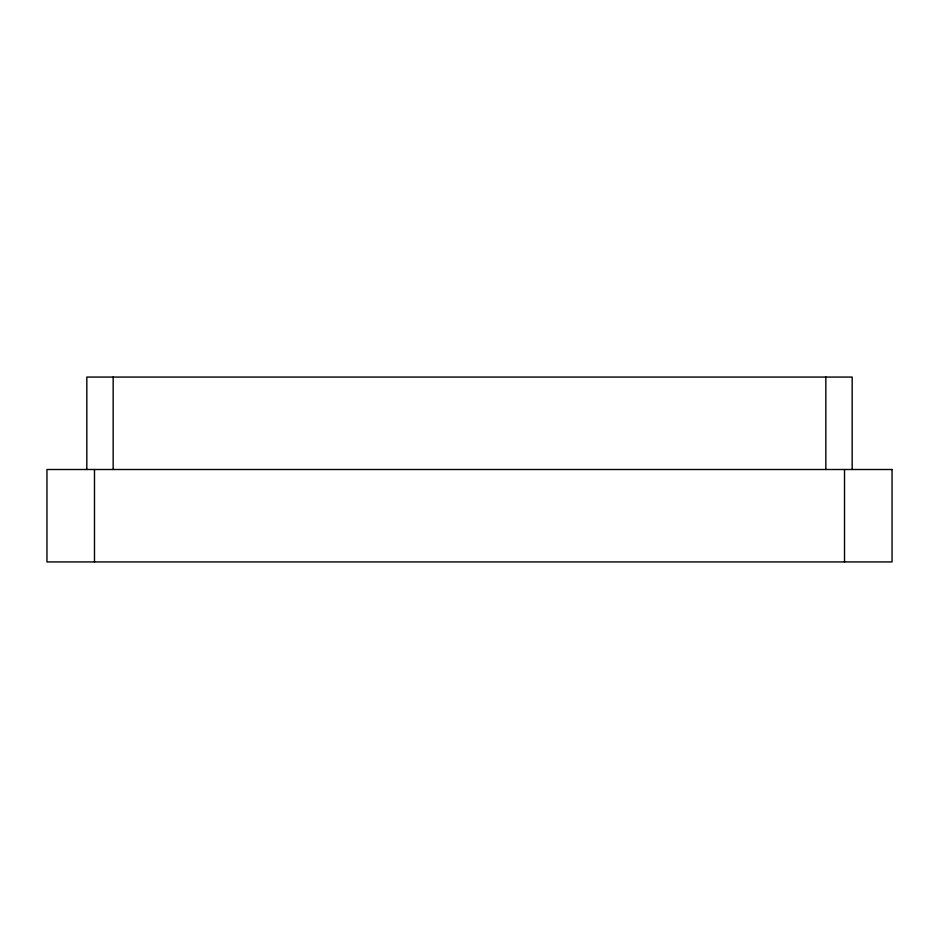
<?xml version="1.0" encoding="UTF-8"?>
<svg xmlns="http://www.w3.org/2000/svg" width="939" height="939" viewBox="0 0 939 939"><rect width="100%" height="100%" fill="white"/><g stroke="black" fill="none" stroke-linecap="round" stroke-linejoin="round"><path stroke-width="1.41" d="M852.178 469.5L852.178 377.067L86.822 377.067L86.822 469.5M844.513 469.5L844.513 561.933M825.839 377.067L825.839 469.5M113.161 377.067L113.161 469.5M94.487 469.5L94.487 561.933M892.05 469.5L46.95 469.5L46.95 561.933L892.05 561.933L892.05 469.5"/></g></svg>
